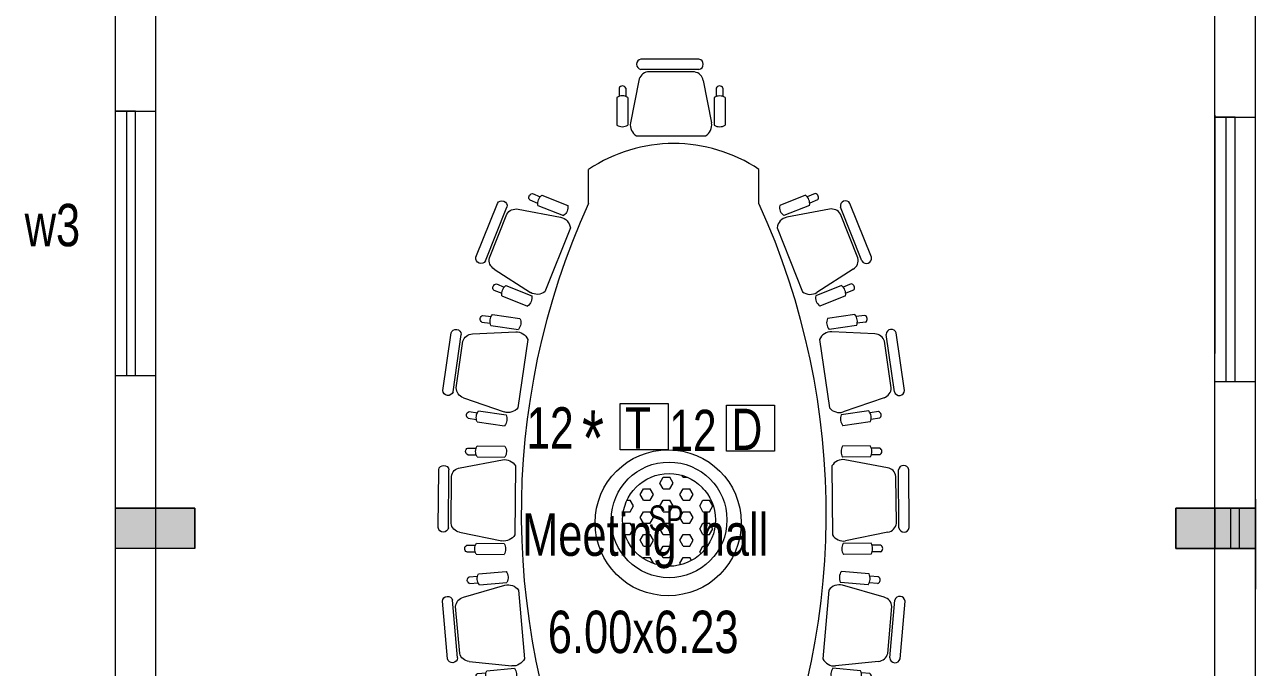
# Model space of a CAD drawing. Header units: metres. Extents: x 191982 to 427160, y -8904 to 80370.
# Drawn here: x 405094 to 412068, y 31528 to 35173 of the extents above; entities that cross this region are included whole.
import ezdxf

# ---------------------------------------------------------------- set-up
doc = ezdxf.new("R2010")
doc.units = ezdxf.units.M
doc.header["$LTSCALE"] = 700
doc.header["$MEASUREMENT"] = 0
doc.layers.get('0').update_dxf_attribs({"lineweight": 9})
for name, color, linetype, lineweight in [('FURNITURE', 7, 'Continuous', 9), ('MAIN GATE', 7, 'Continuous', 9), ('NEW PLANS', 7, 'Continuous', 9), ('WORKSTATIONS', 7, 'Continuous', 9)]:
    doc.layers.add(name, color=color, linetype=linetype, lineweight=lineweight)
doc.styles.add('ATTR', font='romans.shx', dxfattribs={"width": 0.8, "height": 1.2})
doc.styles.get("Standard").update_dxf_attribs({"font": 'swisscl.ttf'})

# ---------------------------------------------------------------- blocks, each defined once
blk = doc.blocks.new('SEATMGR1')
for p, q in [((6.793595, 0), (-6.793595, 0)), ((6.793595, -2.40006), (-6.793595, -2.40006)), ((-7.308135, -5.00001), (-9.242845, -14.93924)), ((5.764665, -3.00001), (-5.250155, -3.00001)), ((7.822665, -5.00001), (9.757355, -14.93924)), ((-11.934425, -6.76349), (-11.933595, -8.72653)), ((-10.352895, -6.76668), (-10.353125, -8.7341)), ((10.857385, -6.76668), (10.857615, -8.7341)), ((12.438915, -6.76349), (12.438095, -8.72653)), ((-12.451585, -8.97596), (-12.451585, -15.48258)), ((-9.859515, -8.97596), (-9.859515, -15.48258)), ((10.364005, -8.97596), (10.364005, -15.48258)), ((12.956065, -8.97596), (12.956065, -15.48258)), ((-7.822645, -18.00002), (8.337155, -18.00002))]:
    blk.add_line(p, q)
for centre, radius, start, end in [((-6.608415, -1.20003), 1.214231, 98.77222, 261.2278), ((6.608435, -1.20003), 1.214228, 278.7714, 81.22861), ((-4.915815, -5.40287), 2.426009, 97.92148, 170.4413), ((5.430295, -5.40291), 2.426048, 9.55945, 82.07821), ((-11.155555, -11.12878), 2.512834, 58.95129, 121.0487), ((-11.144395, -7.13015), 0.870963, 24.66501, 155.1039), ((11.660035, -11.12876), 2.512808, 58.95115, 121.0489), ((11.648885, -7.13015), 0.870964, 24.89611, 155.335), ((-11.155555, -13.32977), 2.512834, 238.9513, 301.0487), ((-6.352795, -15.45813), 2.936266, 169.8215, 239.9611), ((6.867295, -15.45813), 2.936266, 300.0389, 10.17852), ((11.660035, -13.3298), 2.512808, 238.9511, 301.0489)]:
    blk.add_arc(centre, radius, start, end)
at = {"style": 'ATTR', "width": 0.8, "flags": 9}
blk.add_attdef('ESTCODE', (0, 0), '', height=0.7, dxfattribs=at)
blk = doc.blocks.new('OFFICE CHAIR')
at = {"layer": 'WORKSTATIONS', "xscale": 0.8263634879742767, "yscale": 0.8263634879742767, "zscale": 0.8263634879742767, "rotation": 180}
blk.add_blockref('SEATMGR1', (0.21, -2.48), dxfattribs=at)
blk = doc.blocks.new('DAS')
at = {"layer": 'MAIN GATE'}
h = blk.add_hatch(dxfattribs=at)
h.set_pattern_fill('HEX', color=1, scale=0.3, style=0)
h.paths.add_polyline_path([(-3163.779, -2.1999, 1), (-3163.253, -2.1999, 1)])
at = {"layer": 'MAIN GATE', "color": 5}
for radius in [0.3279, 0.263]:
    blk.add_circle((-3163.516, -2.1999), radius, dxfattribs=at)
at = {"layer": 'NEW PLANS', "color": 7}
blk.add_text('SP', height=0.144, dxfattribs=at).set_placement((-3163.6314, -2.2621))

msp = doc.modelspace()

# ---------------------------------------------------------------- hatches: boundary and pattern name
at = {"layer": 'NEW PLANS'}
for points in [[(405837.772, 32431.692), (405837.772, 32201.692), (405607.772, 32201.692), (405607.772, 32431.692)], [(405837.772, 32431.692), (405837.772, 32201.692), (405607.772, 32201.692), (405607.772, 32431.692)], [(405837.772, 32431.692), (406057.772, 32431.692), (406057.772, 32201.692), (405837.772, 32201.692)], [(405837.772, 32431.692), (406057.772, 32431.692), (406057.772, 32201.692), (405837.772, 32201.692)], [(411847.772, 32431.692), (411847.772, 32201.692), (411617.772, 32201.692), (411617.772, 32431.692)], [(411847.772, 32431.692), (411847.772, 32201.692), (411617.772, 32201.692), (411617.772, 32431.692)], [(411847.772, 32431.692), (411847.772, 32201.692), (411617.772, 32201.692), (411617.772, 32431.692)], [(411847.772, 32431.692), (411847.772, 32201.692), (411617.772, 32201.692), (411617.772, 32431.692)], [(411617.772, 32431.692), (411617.772, 32201.692), (411837.772, 32201.692), (411837.772, 32431.692)], [(411617.772, 32431.692), (411617.772, 32201.692), (411837.772, 32201.692), (411837.772, 32431.692)], [(411617.772, 32431.692), (411617.772, 32201.692), (411837.772, 32201.692), (411837.772, 32431.692)], [(411617.772, 32431.692), (411617.772, 32201.692), (411837.772, 32201.692), (411837.772, 32431.692)], [(411847.772, 32431.692), (411847.772, 32201.692), (411617.772, 32201.692), (411617.772, 32431.692)], [(411847.772, 32431.692), (411847.772, 32201.692), (411617.772, 32201.692), (411617.772, 32431.692)], [(411617.772, 32431.692), (411617.772, 32201.692), (411837.772, 32201.692), (411837.772, 32431.692)], [(411617.772, 32431.692), (411617.772, 32201.692), (411837.772, 32201.692), (411837.772, 32431.692)], [(411617.772, 32431.692), (411617.772, 32201.692), (411837.772, 32201.692), (411837.772, 32431.692)], [(411847.772, 32431.692), (411847.772, 32201.692), (411617.772, 32201.692), (411617.772, 32431.692)], [(411847.772, 32431.692), (411847.772, 32201.692), (411617.772, 32201.692), (411617.772, 32431.692)], [(411617.772, 32431.692), (411617.772, 32201.692), (411837.772, 32201.692), (411837.772, 32431.692)], [(411617.772, 32431.692), (411617.772, 32201.692), (411837.772, 32201.692), (411837.772, 32431.692)], [(411847.772, 32431.692), (411847.772, 32201.692), (411617.772, 32201.692), (411617.772, 32431.692)], [(411847.772, 32431.692), (411847.772, 32201.692), (411617.772, 32201.692), (411617.772, 32431.692)], [(411847.772, 32431.692), (411847.772, 32201.692), (411617.772, 32201.692), (411617.772, 32431.692)], [(411847.772, 32431.692), (411847.772, 32201.692), (411617.772, 32201.692), (411617.772, 32431.692)], [(411847.772, 32431.692), (411847.772, 32201.692), (411617.772, 32201.692), (411617.772, 32431.692)], [(411847.772, 32431.692), (411847.772, 32201.692), (411617.772, 32201.692), (411617.772, 32431.692)], [(411617.772, 32431.692), (411617.772, 32201.692), (411837.772, 32201.692), (411837.772, 32431.692)], [(411617.772, 32431.692), (411617.772, 32201.692), (411837.772, 32201.692), (411837.772, 32431.692)], [(411617.772, 32431.692), (411617.772, 32201.692), (411837.772, 32201.692), (411837.772, 32431.692)], [(411617.772, 32431.692), (411617.772, 32201.692), (411837.772, 32201.692), (411837.772, 32431.692)], [(411847.772, 32431.692), (411847.772, 32201.692), (411617.772, 32201.692), (411617.772, 32431.692)], [(411847.772, 32431.692), (411847.772, 32201.692), (411617.772, 32201.692), (411617.772, 32431.692)], [(411617.772, 32431.692), (411617.772, 32201.692), (411837.772, 32201.692), (411837.772, 32431.692)], [(411617.772, 32431.692), (411617.772, 32201.692), (411837.772, 32201.692), (411837.772, 32431.692)], [(411617.772, 32431.692), (411617.772, 32201.692), (411837.772, 32201.692), (411837.772, 32431.692)], [(411847.772, 32431.692), (411847.772, 32201.692), (411617.772, 32201.692), (411617.772, 32431.692)], [(411847.772, 32431.692), (411847.772, 32201.692), (411617.772, 32201.692), (411617.772, 32431.692)], [(411617.772, 32431.692), (411617.772, 32201.692), (411837.772, 32201.692), (411837.772, 32431.692)], [(411617.772, 32431.692), (411617.772, 32201.692), (411837.772, 32201.692), (411837.772, 32431.692)], [(411847.772, 32431.692), (411847.772, 32201.692), (411617.772, 32201.692), (411617.772, 32431.692)], [(411847.772, 32431.692), (411847.772, 32201.692), (411617.772, 32201.692), (411617.772, 32431.692)], [(411847.772, 32201.692), (411847.772, 32431.692), (411617.772, 32431.692), (411617.772, 32201.692)], [(411847.772, 32201.692), (411847.772, 32431.692), (411617.772, 32431.692), (411617.772, 32201.692)], [(411837.772, 32431.692), (411837.772, 32201.692), (412067.772, 32201.692), (412067.772, 32431.692)], [(411837.772, 32431.692), (411837.772, 32201.692), (412067.772, 32201.692), (412067.772, 32431.692)], [(411837.772, 32431.692), (411837.772, 32201.692), (412067.772, 32201.692), (412067.772, 32431.692)], [(411837.772, 32431.692), (411837.772, 32201.692), (412067.772, 32201.692), (412067.772, 32431.692)], [(411837.772, 32431.692), (411837.772, 32201.692), (412067.772, 32201.692), (412067.772, 32431.692)], [(411837.772, 32431.692), (411837.772, 32201.692), (412067.772, 32201.692), (412067.772, 32431.692)], [(411837.772, 32431.692), (411837.772, 32201.692), (412067.772, 32201.692), (412067.772, 32431.692)], [(411837.772, 32431.692), (411837.772, 32201.692), (412067.772, 32201.692), (412067.772, 32431.692)], [(411837.772, 32431.692), (411837.772, 32201.692), (412067.772, 32201.692), (412067.772, 32431.692)], [(411837.772, 32431.692), (411837.772, 32201.692), (412067.772, 32201.692), (412067.772, 32431.692)], [(411837.772, 32431.692), (411837.772, 32201.692), (412067.772, 32201.692), (412067.772, 32431.692)], [(411837.772, 32431.692), (411837.772, 32201.692), (412067.772, 32201.692), (412067.772, 32431.692)], [(411837.772, 32431.692), (411837.772, 32201.692), (412067.772, 32201.692), (412067.772, 32431.692)], [(411837.772, 32431.692), (411837.772, 32201.692), (412067.772, 32201.692), (412067.772, 32431.692)], [(411837.772, 32431.692), (411837.772, 32201.692), (412067.772, 32201.692), (412067.772, 32431.692)], [(411837.772, 32431.692), (411837.772, 32201.692), (412067.772, 32201.692), (412067.772, 32431.692)], [(411837.772, 32431.692), (411837.772, 32201.692), (412067.772, 32201.692), (412067.772, 32431.692)], [(411837.772, 32431.692), (411837.772, 32201.692), (412067.772, 32201.692), (412067.772, 32431.692)], [(411847.772, 32431.692), (412067.772, 32431.692), (412067.772, 32201.692), (411847.772, 32201.692)], [(411847.772, 32431.692), (412067.772, 32431.692), (412067.772, 32201.692), (411847.772, 32201.692)], [(411847.772, 32431.692), (412067.772, 32431.692), (412067.772, 32201.692), (411847.772, 32201.692)], [(411847.772, 32431.692), (412067.772, 32431.692), (412067.772, 32201.692), (411847.772, 32201.692)], [(411847.772, 32431.692), (412067.772, 32431.692), (412067.772, 32201.692), (411847.772, 32201.692)], [(411847.772, 32431.692), (412067.772, 32431.692), (412067.772, 32201.692), (411847.772, 32201.692)], [(411847.772, 32431.692), (412067.772, 32431.692), (412067.772, 32201.692), (411847.772, 32201.692)], [(411847.772, 32431.692), (412067.772, 32431.692), (412067.772, 32201.692), (411847.772, 32201.692)], [(411847.772, 32431.692), (412067.772, 32431.692), (412067.772, 32201.692), (411847.772, 32201.692)], [(411847.772, 32431.692), (412067.772, 32431.692), (412067.772, 32201.692), (411847.772, 32201.692)], [(411847.772, 32431.692), (412067.772, 32431.692), (412067.772, 32201.692), (411847.772, 32201.692)], [(411847.772, 32431.692), (412067.772, 32431.692), (412067.772, 32201.692), (411847.772, 32201.692)], [(411847.772, 32431.692), (412067.772, 32431.692), (412067.772, 32201.692), (411847.772, 32201.692)], [(411847.772, 32431.692), (412067.772, 32431.692), (412067.772, 32201.692), (411847.772, 32201.692)], [(411847.772, 32431.692), (412067.772, 32431.692), (412067.772, 32201.692), (411847.772, 32201.692)], [(411847.772, 32431.692), (412067.772, 32431.692), (412067.772, 32201.692), (411847.772, 32201.692)], [(411847.772, 32431.692), (412067.772, 32431.692), (412067.772, 32201.692), (411847.772, 32201.692)], [(411847.772, 32431.692), (412067.772, 32431.692), (412067.772, 32201.692), (411847.772, 32201.692)], [(411847.772, 32431.692), (412067.772, 32431.692), (412067.772, 32201.692), (411847.772, 32201.692)], [(411847.772, 32431.692), (412067.772, 32431.692), (412067.772, 32201.692), (411847.772, 32201.692)], [(411847.772, 32201.692), (412067.772, 32201.692), (412067.772, 32431.692), (411847.772, 32431.692)], [(411847.772, 32201.692), (412067.772, 32201.692), (412067.772, 32431.692), (411847.772, 32431.692)]]:
    msp.add_hatch(color=256, dxfattribs=at).paths.add_polyline_path(points)

# ---------------------------------------------------------------- linework, layer by layer
for points in [[(408467.664, 33023.775), (408740.221, 33023.775), (408740.221, 32762.273), (408467.664, 32762.273)], [(409071.165, 33015.349), (409343.721, 33015.349), (409343.721, 32753.847), (409071.165, 32753.847)]]:
    msp.add_lwpolyline(points, close=True)
at = {"layer": 'FURNITURE'}
for p, q in [((408288.783, 34157.716), (408288.783, 34351.219)), ((408288.783, 34157.716), (408288.783, 34351.219)), ((409254.58, 34157.716), (409254.58, 34351.219)), ((409254.58, 34157.716), (409254.58, 34351.219))]:
    msp.add_line(p, q, dxfattribs=at)
msp.add_circle((408740.221, 32348.112), 414.162, dxfattribs=at)
msp.add_circle((408740.221, 32348.112), 414.162, dxfattribs=at)
for centre, radius, start, end in [((408771.681, 33630.519), 867.525, 56.1763053, 123.8236947), ((408771.681, 33630.519), 867.525, 56.1763053, 123.8236947), ((412142.541, 32401.713), 4234.973, 155.5031433, 205.549135), ((412142.541, 32401.713), 4234.973, 155.5031433, 205.549135), ((405400.822, 32401.713), 4234.973, 334.450865, 24.4968567), ((405400.822, 32401.713), 4234.973, 334.450865, 24.4968567)]:
    msp.add_arc(centre, radius, start, end, dxfattribs=at)
at = {"layer": 'NEW PLANS'}
for p, q in [((405607.772, 22511.692), (405607.772, 39891.692)), ((405837.772, 22511.692), (405837.772, 39891.692)), ((405837.772, 32431.692), (405837.772, 37046.692)), ((411837.772, 31451.692), (411837.772, 35694.413)), ((411837.772, 31451.692), (411837.772, 35661.692)), ((412067.772, 31451.692), (412067.772, 35661.692)), ((412067.772, 31451.692), (412067.772, 35661.692)), ((405607.772, 22511.692), (405607.772, 34786.118)), ((405607.772, 33181.692), (405607.772, 34681.692)), ((405722.772, 34681.692), (405607.772, 34681.692)), ((405607.772, 34681.692), (405837.772, 34681.692)), ((405607.772, 33181.692), (405607.772, 34681.692)), ((405672.772, 33181.692), (405672.772, 34681.692)), ((405722.772, 33181.692), (405722.772, 34681.692)), ((405837.772, 33181.692), (405837.772, 34681.692)), ((405837.772, 33181.692), (405837.772, 34681.692)), ((411837.772, 34658.256), (411837.772, 33308.256)), ((411952.772, 34647.929), (411837.772, 34647.929)), ((411837.772, 34647.929), (412067.772, 34647.929)), ((411902.772, 33147.929), (411902.772, 34647.929)), ((411952.772, 33147.929), (411952.772, 34647.929)), ((412067.772, 33308.256), (412067.772, 34658.256)), ((411837.772, 33492.929), (411837.772, 34492.929)), ((405837.772, 33181.692), (405607.772, 33181.692)), ((412067.772, 33147.929), (411837.772, 33147.929)), ((411837.772, 32201.692), (411837.772, 32661.692)), ((411837.772, 32201.692), (411837.772, 32661.692)), ((412067.772, 32431.692), (412067.772, 32661.692)), ((412067.772, 32431.692), (412067.772, 32661.692)), ((412067.772, 32431.692), (412067.772, 32661.692)), ((412067.772, 32431.692), (412067.772, 32661.692)), ((412067.772, 32431.692), (412067.772, 32661.692)), ((412067.772, 32431.692), (412067.772, 32661.692)), ((412067.772, 32431.692), (412067.772, 32661.692)), ((412067.772, 32431.692), (412067.772, 32661.692)), ((412067.772, 32201.692), (412067.772, 32661.692)), ((412067.772, 32431.692), (412067.772, 32661.692)), ((412067.772, 32431.692), (412067.772, 32661.692)), ((412067.772, 32431.692), (412067.772, 32661.692)), ((412067.772, 32431.692), (412067.772, 32661.692)), ((412067.772, 32431.692), (412067.772, 32661.692)), ((412067.772, 32431.692), (412067.772, 32661.692)), ((412067.772, 32431.692), (412067.772, 32661.692)), ((412067.772, 32431.692), (412067.772, 32661.692)), ((412067.772, 32201.692), (412067.772, 32661.692)), ((406057.772, 32431.692), (405607.772, 32431.692)), ((406057.772, 32431.692), (405607.772, 32431.692)), ((406057.772, 32431.692), (405607.772, 32431.692)), ((406057.772, 32431.692), (405607.772, 32431.692)), ((406057.772, 32201.692), (406057.772, 32431.692)), ((406057.772, 32201.692), (406057.772, 32431.692)), ((412067.772, 32431.692), (411617.772, 32431.692)), ((412067.772, 32431.692), (411617.772, 32431.692)), ((411617.772, 32431.692), (412067.772, 32431.692)), ((412067.772, 32431.692), (411617.772, 32431.692)), ((412067.772, 32431.692), (411617.772, 32431.692)), ((412067.772, 32431.692), (411617.772, 32431.692)), ((412067.772, 32431.692), (411617.772, 32431.692)), ((411617.772, 32431.692), (412067.772, 32431.692)), ((411617.772, 32431.692), (412067.772, 32431.692)), ((411617.772, 32431.692), (412067.772, 32431.692)), ((411617.772, 32431.692), (412067.772, 32431.692)), ((411617.772, 32431.692), (412067.772, 32431.692)), ((411617.772, 32431.692), (412067.772, 32431.692)), ((411617.772, 32431.692), (412067.772, 32431.692)), ((411617.772, 32431.692), (412067.772, 32431.692)), ((411617.772, 32431.692), (412067.772, 32431.692)), ((411617.772, 32431.692), (412067.772, 32431.692)), ((411617.772, 32431.692), (412067.772, 32431.692)), ((411617.772, 32431.692), (412067.772, 32431.692)), ((411617.772, 32431.692), (412067.772, 32431.692)), ((411617.772, 32431.692), (412067.772, 32431.692)), ((411617.772, 32431.692), (412067.772, 32431.692)), ((411617.772, 32431.692), (412067.772, 32431.692)), ((411617.772, 32431.692), (412067.772, 32431.692)), ((411617.772, 32431.692), (412067.772, 32431.692)), ((411617.772, 32431.692), (412067.772, 32431.692)), ((411617.772, 32431.692), (412067.772, 32431.692)), ((411617.772, 32431.692), (412067.772, 32431.692)), ((411617.772, 32431.692), (412067.772, 32431.692)), ((411617.772, 32431.692), (412067.772, 32431.692)), ((411617.772, 32431.692), (412067.772, 32431.692)), ((411617.772, 32431.692), (412067.772, 32431.692)), ((411617.772, 32431.692), (412067.772, 32431.692)), ((411617.772, 32431.692), (412067.772, 32431.692)), ((411617.772, 32431.692), (412067.772, 32431.692)), ((411617.772, 32431.692), (412067.772, 32431.692)), ((411617.772, 32431.692), (412067.772, 32431.692)), ((411617.772, 32431.692), (412067.772, 32431.692)), ((411617.772, 32431.692), (412067.772, 32431.692)), ((411617.772, 32431.692), (412067.772, 32431.692)), ((412067.772, 32431.692), (411617.772, 32431.692)), ((411617.772, 32201.692), (411617.772, 32431.692)), ((411617.772, 32431.692), (411617.772, 32201.692)), ((412067.772, 32431.692), (411617.772, 32431.692)), ((412067.772, 32431.692), (411617.772, 32431.692)), ((412067.772, 32431.692), (411617.772, 32431.692)), ((412067.772, 32431.692), (411617.772, 32431.692)), ((411617.772, 32431.692), (412067.772, 32431.692)), ((411617.772, 32431.692), (412067.772, 32431.692)), ((411617.772, 32431.692), (412067.772, 32431.692)), ((411617.772, 32431.692), (412067.772, 32431.692)), ((411617.772, 32431.692), (412067.772, 32431.692)), ((411617.772, 32431.692), (412067.772, 32431.692)), ((411617.772, 32431.692), (412067.772, 32431.692)), ((411617.772, 32431.692), (412067.772, 32431.692)), ((411617.772, 32431.692), (412067.772, 32431.692)), ((411617.772, 32431.692), (412067.772, 32431.692)), ((411617.772, 32431.692), (412067.772, 32431.692)), ((411617.772, 32431.692), (412067.772, 32431.692)), ((411617.772, 32431.692), (412067.772, 32431.692)), ((411617.772, 32431.692), (412067.772, 32431.692)), ((411617.772, 32431.692), (412067.772, 32431.692)), ((411617.772, 32431.692), (412067.772, 32431.692)), ((411617.772, 32431.692), (412067.772, 32431.692)), ((412067.772, 32431.692), (411617.772, 32431.692)), ((412067.772, 32431.692), (411617.772, 32431.692)), ((412067.772, 32431.692), (411617.772, 32431.692)), ((412067.772, 32431.692), (411617.772, 32431.692)), ((411617.772, 32431.692), (412067.772, 32431.692)), ((411617.772, 32431.692), (412067.772, 32431.692)), ((411617.772, 32431.692), (412067.772, 32431.692)), ((411617.772, 32431.692), (412067.772, 32431.692)), ((411617.772, 32431.692), (412067.772, 32431.692)), ((411617.772, 32201.692), (411617.772, 32431.692)), ((411617.772, 32431.692), (412067.772, 32431.692)), ((411617.772, 32431.692), (412067.772, 32431.692)), ((411617.772, 32431.692), (412067.772, 32431.692)), ((411617.772, 32431.692), (412067.772, 32431.692)), ((411617.772, 32431.692), (412067.772, 32431.692)), ((411617.772, 32201.692), (411617.772, 32431.692)), ((411617.772, 32431.692), (412067.772, 32431.692)), ((411617.772, 32431.692), (412067.772, 32431.692)), ((411617.772, 32431.692), (412067.772, 32431.692)), ((411617.772, 32431.692), (412067.772, 32431.692)), ((411617.772, 32201.692), (411617.772, 32431.692)), ((412067.772, 32431.692), (411617.772, 32431.692)), ((411617.772, 32431.692), (412067.772, 32431.692)), ((411617.772, 32431.692), (412067.772, 32431.692)), ((411617.772, 32201.692), (411617.772, 32431.692)), ((411617.772, 32431.692), (412067.772, 32431.692)), ((411617.772, 32431.692), (412067.772, 32431.692)), ((411617.772, 32431.692), (412067.772, 32431.692)), ((411617.772, 32431.692), (412067.772, 32431.692)), ((411617.772, 32431.692), (412067.772, 32431.692)), ((411617.772, 32201.692), (411617.772, 32431.692)), ((411617.772, 32431.692), (412067.772, 32431.692)), ((411617.772, 32431.692), (412067.772, 32431.692)), ((411617.772, 32431.692), (412067.772, 32431.692)), ((411617.772, 32431.692), (412067.772, 32431.692)), ((411617.772, 32201.692), (411617.772, 32431.692)), ((412067.772, 32431.692), (411617.772, 32431.692)), ((411617.772, 32431.692), (412067.772, 32431.692)), ((411617.772, 32431.692), (412067.772, 32431.692)), ((411617.772, 32201.692), (411617.772, 32431.692)), ((411617.772, 32431.692), (412067.772, 32431.692)), ((411617.772, 32431.692), (412067.772, 32431.692)), ((411617.772, 32431.692), (412067.772, 32431.692)), ((411617.772, 32431.692), (412067.772, 32431.692)), ((411617.772, 32201.692), (411617.772, 32431.692)), ((412067.772, 32431.692), (411617.772, 32431.692)), ((411617.772, 32431.692), (412067.772, 32431.692)), ((411617.772, 32431.692), (412067.772, 32431.692)), ((411617.772, 32201.692), (411617.772, 32431.692)), ((412067.772, 32431.692), (411617.772, 32431.692)), ((412067.772, 32431.692), (411617.772, 32431.692)), ((411617.772, 32431.692), (412067.772, 32431.692)), ((412067.772, 32431.692), (411617.772, 32431.692)), ((412067.772, 32431.692), (411617.772, 32431.692)), ((412067.772, 32431.692), (411617.772, 32431.692)), ((412067.772, 32431.692), (411617.772, 32431.692)), ((411617.772, 32431.692), (412067.772, 32431.692)), ((411617.772, 32431.692), (412067.772, 32431.692)), ((411617.772, 32431.692), (412067.772, 32431.692)), ((411617.772, 32431.692), (412067.772, 32431.692)), ((411617.772, 32431.692), (412067.772, 32431.692)), ((411617.772, 32431.692), (412067.772, 32431.692)), ((411617.772, 32431.692), (412067.772, 32431.692)), ((411617.772, 32431.692), (412067.772, 32431.692)), ((411617.772, 32431.692), (412067.772, 32431.692)), ((411617.772, 32431.692), (412067.772, 32431.692)), ((411617.772, 32431.692), (412067.772, 32431.692)), ((411617.772, 32431.692), (412067.772, 32431.692)), ((411617.772, 32431.692), (412067.772, 32431.692)), ((411617.772, 32431.692), (412067.772, 32431.692)), ((411617.772, 32431.692), (412067.772, 32431.692)), ((411617.772, 32431.692), (412067.772, 32431.692)), ((411617.772, 32431.692), (412067.772, 32431.692)), ((411617.772, 32431.692), (412067.772, 32431.692)), ((411617.772, 32431.692), (412067.772, 32431.692)), ((411617.772, 32431.692), (412067.772, 32431.692)), ((411617.772, 32431.692), (412067.772, 32431.692)), ((411617.772, 32431.692), (412067.772, 32431.692)), ((411617.772, 32431.692), (412067.772, 32431.692)), ((411617.772, 32431.692), (412067.772, 32431.692)), ((411617.772, 32431.692), (412067.772, 32431.692)), ((411617.772, 32431.692), (412067.772, 32431.692)), ((411617.772, 32431.692), (412067.772, 32431.692)), ((411617.772, 32431.692), (412067.772, 32431.692)), ((411617.772, 32431.692), (412067.772, 32431.692)), ((411617.772, 32431.692), (412067.772, 32431.692)), ((411617.772, 32431.692), (412067.772, 32431.692)), ((411617.772, 32431.692), (412067.772, 32431.692)), ((411617.772, 32431.692), (412067.772, 32431.692)), ((412067.772, 32431.692), (411617.772, 32431.692)), ((411617.772, 32201.692), (411617.772, 32431.692)), ((411617.772, 32431.692), (411617.772, 32201.692)), ((412067.772, 32431.692), (411617.772, 32431.692)), ((412067.772, 32431.692), (411617.772, 32431.692)), ((412067.772, 32431.692), (411617.772, 32431.692)), ((412067.772, 32431.692), (411617.772, 32431.692)), ((411617.772, 32431.692), (412067.772, 32431.692)), ((411617.772, 32431.692), (412067.772, 32431.692)), ((411617.772, 32431.692), (412067.772, 32431.692)), ((411617.772, 32431.692), (412067.772, 32431.692)), ((411617.772, 32431.692), (412067.772, 32431.692)), ((411617.772, 32431.692), (412067.772, 32431.692)), ((411617.772, 32431.692), (412067.772, 32431.692)), ((411617.772, 32431.692), (412067.772, 32431.692)), ((411617.772, 32431.692), (412067.772, 32431.692)), ((411617.772, 32431.692), (412067.772, 32431.692)), ((411617.772, 32431.692), (412067.772, 32431.692)), ((411617.772, 32431.692), (412067.772, 32431.692)), ((411617.772, 32431.692), (412067.772, 32431.692)), ((411617.772, 32431.692), (412067.772, 32431.692)), ((411617.772, 32431.692), (412067.772, 32431.692)), ((411617.772, 32431.692), (412067.772, 32431.692)), ((411617.772, 32431.692), (412067.772, 32431.692)), ((412067.772, 32431.692), (411617.772, 32431.692)), ((412067.772, 32431.692), (411617.772, 32431.692)), ((412067.772, 32431.692), (411617.772, 32431.692)), ((412067.772, 32431.692), (411617.772, 32431.692)), ((411617.772, 32431.692), (412067.772, 32431.692)), ((411617.772, 32431.692), (412067.772, 32431.692)), ((411617.772, 32431.692), (412067.772, 32431.692)), ((411617.772, 32431.692), (412067.772, 32431.692)), ((411617.772, 32431.692), (412067.772, 32431.692)), ((411617.772, 32201.692), (411617.772, 32431.692)), ((411617.772, 32431.692), (412067.772, 32431.692)), ((411617.772, 32431.692), (412067.772, 32431.692)), ((411617.772, 32431.692), (412067.772, 32431.692)), ((411617.772, 32431.692), (412067.772, 32431.692)), ((411617.772, 32431.692), (412067.772, 32431.692)), ((411617.772, 32201.692), (411617.772, 32431.692)), ((411617.772, 32431.692), (412067.772, 32431.692)), ((411617.772, 32431.692), (412067.772, 32431.692)), ((411617.772, 32431.692), (412067.772, 32431.692)), ((411617.772, 32431.692), (412067.772, 32431.692)), ((411617.772, 32201.692), (411617.772, 32431.692)), ((412067.772, 32431.692), (411617.772, 32431.692)), ((411617.772, 32431.692), (412067.772, 32431.692)), ((411617.772, 32431.692), (412067.772, 32431.692)), ((411617.772, 32201.692), (411617.772, 32431.692)), ((411617.772, 32431.692), (412067.772, 32431.692)), ((411617.772, 32431.692), (412067.772, 32431.692)), ((411617.772, 32431.692), (412067.772, 32431.692)), ((411617.772, 32431.692), (412067.772, 32431.692)), ((411617.772, 32431.692), (412067.772, 32431.692)), ((411617.772, 32201.692), (411617.772, 32431.692)), ((411617.772, 32431.692), (412067.772, 32431.692)), ((411617.772, 32431.692), (412067.772, 32431.692)), ((411617.772, 32431.692), (412067.772, 32431.692)), ((411617.772, 32431.692), (412067.772, 32431.692)), ((411617.772, 32201.692), (411617.772, 32431.692)), ((412067.772, 32431.692), (411617.772, 32431.692)), ((411617.772, 32431.692), (412067.772, 32431.692)), ((411617.772, 32431.692), (412067.772, 32431.692)), ((411617.772, 32201.692), (411617.772, 32431.692)), ((411617.772, 32431.692), (412067.772, 32431.692)), ((411617.772, 32431.692), (412067.772, 32431.692)), ((411617.772, 32431.692), (412067.772, 32431.692)), ((411617.772, 32431.692), (412067.772, 32431.692)), ((411617.772, 32201.692), (411617.772, 32431.692)), ((412067.772, 32431.692), (411617.772, 32431.692)), ((411617.772, 32431.692), (412067.772, 32431.692)), ((411617.772, 32431.692), (412067.772, 32431.692)), ((411617.772, 32201.692), (411617.772, 32431.692)), ((411617.772, 32431.692), (412067.772, 32431.692)), ((412067.772, 32431.692), (411617.772, 32431.692)), ((411617.772, 32431.692), (411617.772, 32201.692)), ((411617.772, 32201.692), (411617.772, 32431.692)), ((412067.772, 32431.692), (411617.772, 32431.692)), ((411837.772, 32431.692), (411617.772, 32431.692)), ((411837.772, 32201.692), (411837.772, 32431.692)), ((411837.772, 32201.692), (411837.772, 32431.692)), ((411837.772, 31451.692), (411837.772, 32431.692)), ((411837.772, 32201.692), (411837.772, 32431.692)), ((411837.772, 32201.692), (411837.772, 32431.692)), ((411837.772, 31451.692), (411837.772, 32431.692)), ((411837.772, 32431.692), (411837.772, 32201.692)), ((411927.772, 32201.692), (411927.772, 32431.692)), ((411927.772, 32201.692), (411927.772, 32431.692)), ((411977.772, 32201.692), (411977.772, 32431.692)), ((411977.772, 32201.692), (411977.772, 32431.692)), ((412067.772, 32481.692), (412067.772, 32431.692)), ((412067.772, 32481.692), (412067.772, 32431.692)), ((412067.772, 32201.692), (412067.772, 32431.692)), ((412067.772, 32201.692), (412067.772, 32431.692)), ((412067.772, 32201.692), (412067.772, 32431.692)), ((412067.772, 32201.692), (412067.772, 32431.692)), ((412067.772, 32201.692), (412067.772, 32431.692)), ((412067.772, 32201.692), (412067.772, 32431.692)), ((412067.772, 32201.692), (412067.772, 32431.692)), ((412067.772, 32201.692), (412067.772, 32431.692)), ((412067.772, 32201.692), (412067.772, 32431.692)), ((412067.772, 32201.692), (412067.772, 32431.692)), ((412067.772, 32201.692), (412067.772, 32431.692)), ((412067.772, 32201.692), (412067.772, 32431.692)), ((412067.772, 32201.692), (412067.772, 32431.692)), ((412067.772, 31451.692), (412067.772, 32431.692)), ((412067.772, 32201.692), (412067.772, 32431.692)), ((412067.772, 32201.692), (412067.772, 32431.692)), ((412067.772, 32201.692), (412067.772, 32431.692)), ((412067.772, 32201.692), (412067.772, 32431.692)), ((412067.772, 32201.692), (412067.772, 32431.692)), ((412067.772, 32201.692), (412067.772, 32431.692)), ((412067.772, 32201.692), (412067.772, 32431.692)), ((412067.772, 32201.692), (412067.772, 32431.692)), ((412067.772, 32201.692), (412067.772, 32431.692)), ((412067.772, 32201.692), (412067.772, 32431.692)), ((412067.772, 32201.692), (412067.772, 32431.692)), ((412067.772, 32201.692), (412067.772, 32431.692)), ((412067.772, 32201.692), (412067.772, 32431.692)), ((412067.772, 31451.692), (412067.772, 32431.692)), ((412067.772, 32431.692), (412067.772, 32201.692)), ((412067.772, 32431.692), (412067.772, 32201.692)), ((412067.772, 32431.692), (412067.772, 32201.692)), ((406057.772, 32201.692), (405607.772, 32201.692)), ((406057.772, 32201.692), (405607.772, 32201.692)), ((406057.772, 32201.692), (405607.772, 32201.692)), ((406057.772, 32201.692), (405607.772, 32201.692)), ((412067.772, 32201.692), (411617.772, 32201.692)), ((412067.772, 32201.692), (411617.772, 32201.692)), ((411837.772, 32201.692), (411617.772, 32201.692)), ((412067.772, 32201.692), (411617.772, 32201.692)), ((412067.772, 32201.692), (411617.772, 32201.692)), ((412067.772, 32201.692), (411617.772, 32201.692)), ((412067.772, 32201.692), (411617.772, 32201.692)), ((411617.772, 32201.692), (412067.772, 32201.692)), ((411617.772, 32201.692), (412067.772, 32201.692)), ((411617.772, 32201.692), (412067.772, 32201.692)), ((411617.772, 32201.692), (412067.772, 32201.692)), ((411617.772, 32201.692), (412067.772, 32201.692)), ((411617.772, 32201.692), (412067.772, 32201.692)), ((411617.772, 32201.692), (412067.772, 32201.692)), ((411617.772, 32201.692), (412067.772, 32201.692)), ((411617.772, 32201.692), (412067.772, 32201.692)), ((411617.772, 32201.692), (412067.772, 32201.692)), ((411617.772, 32201.692), (412067.772, 32201.692)), ((411617.772, 32201.692), (412067.772, 32201.692)), ((411617.772, 32201.692), (412067.772, 32201.692)), ((411617.772, 32201.692), (412067.772, 32201.692)), ((411617.772, 32201.692), (412067.772, 32201.692)), ((411617.772, 32201.692), (412067.772, 32201.692)), ((411617.772, 32201.692), (412067.772, 32201.692)), ((411617.772, 32201.692), (412067.772, 32201.692)), ((411617.772, 32201.692), (412067.772, 32201.692)), ((411617.772, 32201.692), (412067.772, 32201.692)), ((411617.772, 32201.692), (412067.772, 32201.692)), ((411617.772, 32201.692), (412067.772, 32201.692)), ((411617.772, 32201.692), (412067.772, 32201.692)), ((411617.772, 32201.692), (412067.772, 32201.692)), ((411617.772, 32201.692), (412067.772, 32201.692)), ((411617.772, 32201.692), (412067.772, 32201.692)), ((411617.772, 32201.692), (412067.772, 32201.692)), ((411617.772, 32201.692), (412067.772, 32201.692)), ((411617.772, 32201.692), (412067.772, 32201.692)), ((411617.772, 32201.692), (412067.772, 32201.692)), ((411617.772, 32201.692), (412067.772, 32201.692)), ((411617.772, 32201.692), (412067.772, 32201.692)), ((411617.772, 32201.692), (412067.772, 32201.692)), ((412067.772, 32201.692), (411617.772, 32201.692)), ((412067.772, 32201.692), (411617.772, 32201.692)), ((411837.772, 32201.692), (411617.772, 32201.692)), ((412067.772, 32201.692), (411617.772, 32201.692)), ((412067.772, 32201.692), (411617.772, 32201.692)), ((412067.772, 32201.692), (411617.772, 32201.692)), ((412067.772, 32201.692), (411617.772, 32201.692)), ((411617.772, 32201.692), (412067.772, 32201.692)), ((411617.772, 32201.692), (412067.772, 32201.692)), ((411617.772, 32201.692), (412067.772, 32201.692)), ((411617.772, 32201.692), (412067.772, 32201.692)), ((411617.772, 32201.692), (412067.772, 32201.692)), ((411617.772, 32201.692), (412067.772, 32201.692)), ((411617.772, 32201.692), (412067.772, 32201.692)), ((411617.772, 32201.692), (412067.772, 32201.692)), ((411617.772, 32201.692), (412067.772, 32201.692)), ((411617.772, 32201.692), (412067.772, 32201.692)), ((411617.772, 32201.692), (412067.772, 32201.692)), ((411617.772, 32201.692), (412067.772, 32201.692)), ((411617.772, 32201.692), (412067.772, 32201.692)), ((411617.772, 32201.692), (412067.772, 32201.692)), ((411617.772, 32201.692), (412067.772, 32201.692)), ((411617.772, 32201.692), (412067.772, 32201.692)), ((411617.772, 32201.692), (412067.772, 32201.692)), ((411617.772, 32201.692), (412067.772, 32201.692)), ((411617.772, 32201.692), (412067.772, 32201.692)), ((411617.772, 32201.692), (412067.772, 32201.692)), ((411617.772, 32201.692), (412067.772, 32201.692)), ((411617.772, 32201.692), (412067.772, 32201.692)), ((411617.772, 32201.692), (412067.772, 32201.692)), ((411617.772, 32201.692), (412067.772, 32201.692)), ((411617.772, 32201.692), (412067.772, 32201.692)), ((411617.772, 32201.692), (412067.772, 32201.692)), ((411617.772, 32201.692), (412067.772, 32201.692)), ((411617.772, 32201.692), (412067.772, 32201.692)), ((411617.772, 32201.692), (412067.772, 32201.692)), ((411617.772, 32201.692), (412067.772, 32201.692)), ((411617.772, 32201.692), (412067.772, 32201.692)), ((411617.772, 32201.692), (412067.772, 32201.692)), ((411617.772, 32201.692), (412067.772, 32201.692)), ((411617.772, 32201.692), (412067.772, 32201.692)), ((412067.772, 32201.692), (411617.772, 32201.692)), ((412067.772, 32201.692), (411617.772, 32201.692)), ((412067.772, 32201.692), (411617.772, 32201.692)), ((412067.772, 32201.692), (411617.772, 32201.692)), ((412067.772, 32201.692), (411617.772, 32201.692)), ((411617.772, 32201.692), (412067.772, 32201.692)), ((411617.772, 32201.692), (412067.772, 32201.692)), ((411617.772, 32201.692), (412067.772, 32201.692)), ((411617.772, 32201.692), (412067.772, 32201.692)), ((411617.772, 32201.692), (412067.772, 32201.692)), ((411617.772, 32201.692), (412067.772, 32201.692)), ((411617.772, 32201.692), (412067.772, 32201.692)), ((411617.772, 32201.692), (412067.772, 32201.692)), ((411617.772, 32201.692), (412067.772, 32201.692)), ((411617.772, 32201.692), (412067.772, 32201.692)), ((411617.772, 32201.692), (412067.772, 32201.692)), ((411617.772, 32201.692), (412067.772, 32201.692)), ((411617.772, 32201.692), (412067.772, 32201.692)), ((411617.772, 32201.692), (412067.772, 32201.692)), ((411617.772, 32201.692), (412067.772, 32201.692)), ((411617.772, 32201.692), (412067.772, 32201.692)), ((411617.772, 32201.692), (412067.772, 32201.692)), ((412067.772, 32201.692), (411837.772, 32201.692)), ((412067.772, 32201.692), (412067.772, 31971.692))]:
    msp.add_line(p, q, dxfattribs=at)
for points in [[(405607.772, 32201.692), (405607.772, 32431.692), (406057.772, 32431.692), (406057.772, 32201.692)], [(405607.772, 32201.692), (405607.772, 32431.692), (406057.772, 32431.692), (406057.772, 32201.692)], [(411617.772, 32201.692), (411617.772, 32431.692), (412067.772, 32431.692), (412067.772, 32201.692)], [(411617.772, 32201.692), (411617.772, 32431.692), (412067.772, 32431.692), (412067.772, 32201.692)], [(411617.772, 32201.692), (411617.772, 32431.692), (412067.772, 32431.692), (412067.772, 32201.692)], [(411617.772, 32201.692), (411617.772, 32431.692), (412067.772, 32431.692), (412067.772, 32201.692)], [(412067.772, 32201.692), (412067.772, 32431.692), (411617.772, 32431.692), (411617.772, 32201.692)], [(412067.772, 32201.692), (412067.772, 32431.692), (411617.772, 32431.692), (411617.772, 32201.692)], [(412067.772, 32201.692), (412067.772, 32431.692), (411617.772, 32431.692), (411617.772, 32201.692)], [(412067.772, 32201.692), (412067.772, 32431.692), (411617.772, 32431.692), (411617.772, 32201.692)], [(411617.772, 32201.692), (411617.772, 32431.692), (412067.772, 32431.692), (412067.772, 32201.692)], [(411617.772, 32201.692), (411617.772, 32431.692), (412067.772, 32431.692), (412067.772, 32201.692)], [(412067.772, 32201.692), (412067.772, 32431.692), (411617.772, 32431.692), (411617.772, 32201.692)], [(412067.772, 32201.692), (412067.772, 32431.692), (411617.772, 32431.692), (411617.772, 32201.692)], [(412067.772, 32201.692), (412067.772, 32431.692), (411617.772, 32431.692), (411617.772, 32201.692)], [(411617.772, 32201.692), (411617.772, 32431.692), (412067.772, 32431.692), (412067.772, 32201.692)], [(411617.772, 32201.692), (411617.772, 32431.692), (412067.772, 32431.692), (412067.772, 32201.692)], [(412067.772, 32201.692), (412067.772, 32431.692), (411617.772, 32431.692), (411617.772, 32201.692)], [(412067.772, 32201.692), (412067.772, 32431.692), (411617.772, 32431.692), (411617.772, 32201.692)], [(411617.772, 32201.692), (411617.772, 32431.692), (412067.772, 32431.692), (412067.772, 32201.692)], [(411617.772, 32201.692), (411617.772, 32431.692), (412067.772, 32431.692), (412067.772, 32201.692)], [(411617.772, 32201.692), (411617.772, 32431.692), (412067.772, 32431.692), (412067.772, 32201.692)], [(411617.772, 32201.692), (411617.772, 32431.692), (412067.772, 32431.692), (412067.772, 32201.692)], [(411617.772, 32201.692), (411617.772, 32431.692), (412067.772, 32431.692), (412067.772, 32201.692)], [(411617.772, 32201.692), (411617.772, 32431.692), (412067.772, 32431.692), (412067.772, 32201.692)], [(412067.772, 32201.692), (412067.772, 32431.692), (411617.772, 32431.692), (411617.772, 32201.692)], [(412067.772, 32201.692), (412067.772, 32431.692), (411617.772, 32431.692), (411617.772, 32201.692)], [(412067.772, 32201.692), (412067.772, 32431.692), (411617.772, 32431.692), (411617.772, 32201.692)], [(412067.772, 32201.692), (412067.772, 32431.692), (411617.772, 32431.692), (411617.772, 32201.692)], [(411617.772, 32201.692), (411617.772, 32431.692), (412067.772, 32431.692), (412067.772, 32201.692)], [(411617.772, 32201.692), (411617.772, 32431.692), (412067.772, 32431.692), (412067.772, 32201.692)], [(412067.772, 32201.692), (412067.772, 32431.692), (411617.772, 32431.692), (411617.772, 32201.692)], [(412067.772, 32201.692), (412067.772, 32431.692), (411617.772, 32431.692), (411617.772, 32201.692)], [(412067.772, 32201.692), (412067.772, 32431.692), (411617.772, 32431.692), (411617.772, 32201.692)], [(411617.772, 32201.692), (411617.772, 32431.692), (412067.772, 32431.692), (412067.772, 32201.692)], [(411617.772, 32201.692), (411617.772, 32431.692), (412067.772, 32431.692), (412067.772, 32201.692)], [(412067.772, 32201.692), (412067.772, 32431.692), (411617.772, 32431.692), (411617.772, 32201.692)], [(412067.772, 32201.692), (412067.772, 32431.692), (411617.772, 32431.692), (411617.772, 32201.692)], [(411617.772, 32201.692), (411617.772, 32431.692), (412067.772, 32431.692), (412067.772, 32201.692)], [(411617.772, 32201.692), (411617.772, 32431.692), (412067.772, 32431.692), (412067.772, 32201.692)], [(411617.772, 32431.692), (411617.772, 32201.692), (412067.772, 32201.692), (412067.772, 32431.692)], [(411617.772, 32431.692), (411617.772, 32201.692), (412067.772, 32201.692), (412067.772, 32431.692)]]:
    msp.add_lwpolyline(points, close=True, dxfattribs=at)

# ---------------------------------------------------------------- block references
at = {"layer": 'FURNITURE'}
for p, xscale, yscale, zscale, rotation in [((408756.42, 34903.892), 29.25000000193189, 29.25000000193189, 29.25000000193189, 179.979066226245), ((407777.146, 33973.924), -29.25000000016, 29.2500000000473, 29.25, 248.2897947887307), ((407777.146, 33973.924), -29.25000000016, 29.2500000000473, 29.25, 248.2897947887307), ((409766.216, 33973.924), 29.25000000032821, 29.25000000032821, 29.25000000032821, 111.7102052120969), ((409766.216, 33973.924), 29.25000000032821, 29.25000000032821, 29.25000000032821, 111.7102052120969), ((407558.119, 33245.102), -29.2499999993236, 29.2500000000473, 29.25, 261.8460081169998), ((409985.243, 33245.102), 29.24999999925909, 29.24999999925909, 29.24999999925909, 98.15399188211843), ((407511.009, 32478.052), -29.2499999988828, 29.2500000000473, 29.25, 269.5180042285922), ((410032.353, 32478.052), 29.2499999988828, 29.2499999988828, 29.2499999988828, 90.48199577140784), ((407547.646, 31740.22), -29.24999999968021, 29.2500000000473, 29.25, 274.9916802857076), ((409995.716, 31740.22), 29.2499999996802, 29.2499999996802, 29.2499999996802, 85.00831971429251)]:
    msp.add_blockref('OFFICE CHAIR', p, dxfattribs=dict(at, xscale=xscale, yscale=yscale, zscale=zscale, rotation=rotation))
at = {"layer": 'MAIN GATE', "xscale": 1000, "yscale": 1000, "zscale": 1000}
msp.add_blockref('DAS', (3572261.379, 34564.414), dxfattribs=at)

# ---------------------------------------------------------------- texts
at = {"attachment_point": 1}
for s, insert, char_height, width in [('12', (407937.241, 33003.044), 234.375, 128.74319), ('T', (408496.667, 33003.36), 234.375, 128.74319), ('12', (408747.29, 32988.613), 234.375, 128.74319), ('D', (409100.168, 32994.934), 234.375, 128.74319), ('*', (408251.975, 32984.912), 312.5, 171.65759)]:
    msp.add_mtext(s, dxfattribs=dict(at, insert=insert, char_height=char_height, width=width))
at = {"layer": 'NEW PLANS'}
for s, p in [('w3', (405093.812, 33915.94)), ('Meeting  hall', (407912.725, 32160.749)), ('6.00x6.23', (408058.308, 31609.387))]:
    msp.add_text(s, height=240, dxfattribs=at).set_placement(p)

doc.saveas('drawing.dxf')
